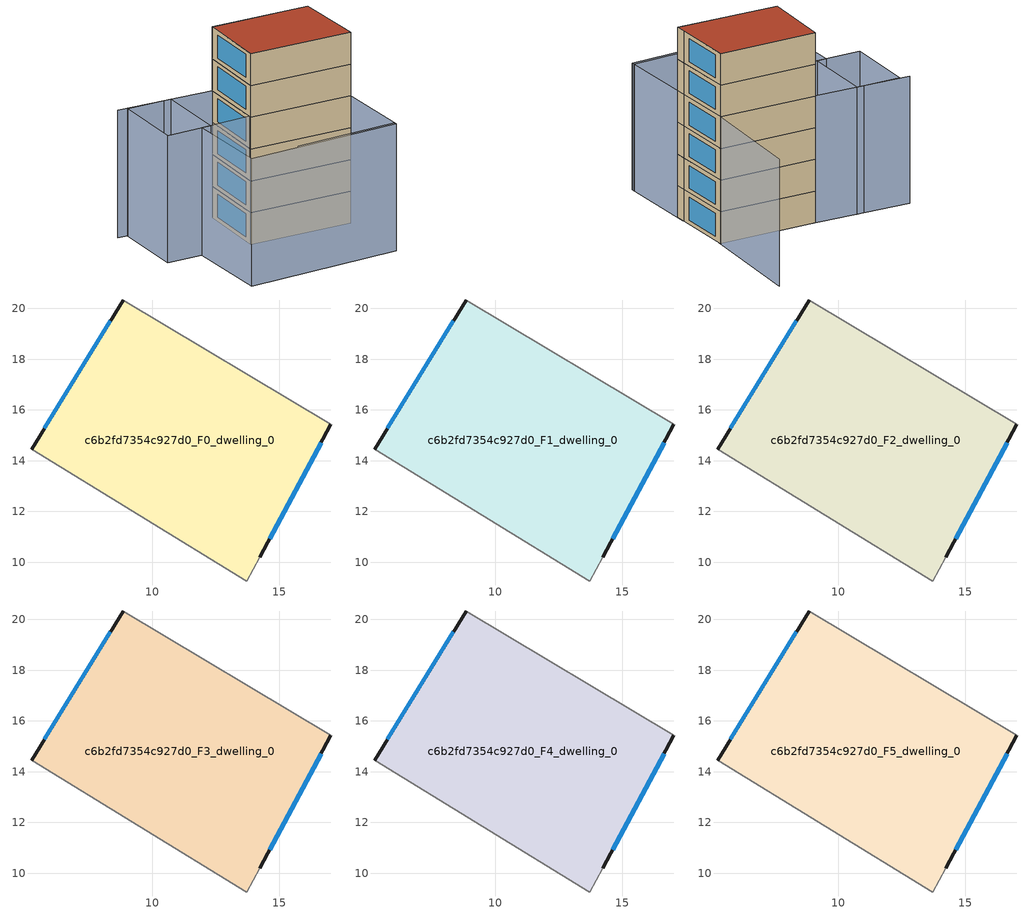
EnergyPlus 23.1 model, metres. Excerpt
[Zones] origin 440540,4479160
c6b2fd7354c927d0_F0_dwelling_0
 floor ground (EU_floor_Construction): 17.04,15.44 14.23,10.2 13.72,9.26 5.25,14.45 8.85,20.33 z0
 wall outside (EU_wall_Construction): 8.85,20.33 5.25,14.45 / 14.23,10.2 17.04,15.44 z0:3
 wall adiabatic (EU_wall_Construction): 5.25,14.45 13.72,9.26 14.23,10.2 / 17.04,15.44 8.85,20.33 z0:3
 window (EU_Window_Construction): 8.35,19.52 5.75,15.27 / 14.62,10.92 16.65,14.71 z0.42:2.58
c6b2fd7354c927d0_F1_dwelling_0
 floor to c6b2fd7354c927d0_F0_dwelling_0 (EU_floor_Construction): 17.04,15.44 14.23,10.2 13.72,9.26 5.25,14.45 8.85,20.33 z3
 wall outside (EU_wall_Construction): 8.85,20.33 5.25,14.45 / 14.23,10.2 17.04,15.44 z3:6
 wall adiabatic (EU_wall_Construction): 5.25,14.45 13.72,9.26 14.23,10.2 / 17.04,15.44 8.85,20.33 z3:6
 window (EU_Window_Construction): 8.35,19.52 5.75,15.27 / 14.62,10.92 16.65,14.71 z3.42:5.58
c6b2fd7354c927d0_F2_dwelling_0
 floor to c6b2fd7354c927d0_F1_dwelling_0 (EU_floor_Construction): 17.04,15.44 14.23,10.2 13.72,9.26 5.25,14.45 8.85,20.33 z6
 wall outside (EU_wall_Construction): 8.85,20.33 5.25,14.45 / 14.23,10.2 17.04,15.44 z6:9
 wall adiabatic (EU_wall_Construction): 5.25,14.45 13.72,9.26 14.23,10.2 / 17.04,15.44 8.85,20.33 z6:9
 window (EU_Window_Construction): 8.35,19.52 5.75,15.27 / 14.62,10.92 16.65,14.71 z6.42:8.58
c6b2fd7354c927d0_F3_dwelling_0
 floor to c6b2fd7354c927d0_F2_dwelling_0 (EU_floor_Construction): 17.04,15.44 14.23,10.2 13.72,9.26 5.25,14.45 8.85,20.33 z9
 wall outside (EU_wall_Construction): 8.85,20.33 5.25,14.45 / 14.23,10.2 17.04,15.44 z9:12
 wall adiabatic (EU_wall_Construction): 5.25,14.45 13.72,9.26 14.23,10.2 / 17.04,15.44 8.85,20.33 z9:12
 window (EU_Window_Construction): 8.35,19.52 5.75,15.27 / 14.62,10.92 16.65,14.71 z9.42:11.58
c6b2fd7354c927d0_F4_dwelling_0
 floor to c6b2fd7354c927d0_F3_dwelling_0 (EU_floor_Construction): 17.04,15.44 14.23,10.2 13.72,9.26 5.25,14.45 8.85,20.33 z12
 wall outside (EU_wall_Construction): 8.85,20.33 5.25,14.45 / 14.23,10.2 17.04,15.44 z12:15
 wall adiabatic (EU_wall_Construction): 5.25,14.45 13.72,9.26 14.23,10.2 / 17.04,15.44 8.85,20.33 z12:15
 window (EU_Window_Construction): 8.35,19.52 5.75,15.27 / 14.62,10.92 16.65,14.71 z12.42:14.58
c6b2fd7354c927d0_F5_dwelling_0
 floor to c6b2fd7354c927d0_F4_dwelling_0 (EU_floor_Construction): 17.04,15.44 14.23,10.2 13.72,9.26 5.25,14.45 8.85,20.33 z15
 wall outside (EU_wall_Construction): 8.85,20.33 5.25,14.45 / 14.23,10.2 17.04,15.44 z15:18
 wall adiabatic (EU_wall_Construction): 5.25,14.45 13.72,9.26 14.23,10.2 / 17.04,15.44 8.85,20.33 z15:18
 window (EU_Window_Construction): 8.35,19.52 5.75,15.27 / 14.62,10.92 16.65,14.71 z15.42:17.58
 roof outside (EU_roof_Construction): 14.23,10.2 17.04,15.44 8.85,20.33 5.25,14.45 13.72,9.26 z18
shading: 1.63,7.7 10.38,3 / 22.86,24.6 16.88,15.19 / 16.88,15.19 0.95,25.31 / -2.82,9.8 1.06,17.02 / 1.06,17.02 14.14,9.99 / 14.14,9.99 10.26,2.77 / 10.26,2.77 -2.82,9.8 / 5.36,22.54 1.86,16.53 / 1.86,16.53 -1.88,18.71 / -1.88,18.71 1.62,24.72 / 1.62,24.72 5.36,22.54 z0:12
[Building]
EU S2 Campaign: North Axis=0; Terrain=City; Solar Distribution=FullExterior
[Site:Location]
Madrid: Latitude=40.5; Longitude=-3.5; Time Zone=1; Elevation=609
[SizingPeriod:WeatherFileDays]
AnnualSizingPeriod: Begin Month=1; Begin Day of Month=1; End Month=12; End Day of Month=31; Day of Week for Start Day=Monday; Use Weather File Daylight Saving Period=No; Use Weather File Rain and Snow Indicators=No
[MATERIAL]
EU_InternalMass_Material: Roughness=MediumRough; Thickness=0.1; Conductivity=1; Density=1800; Specific Heat=900; Thermal Absorptance=0.9; Solar Absorptance=0.7; Visible Absorptance=0.7
[MATERIAL:NOMASS] Roughness=MediumRough; Thermal Absorptance=0.9; Solar Absorptance=0.7; Visible Absorptance=0.7
Name | Thermal Resistance
EU_wall_NoMass | 1.60022
EU_roof_NoMass | 1.57597
EU_floor_NoMass | 0.470652
[WINDOWMATERIAL:SIMPLEGLAZINGSYSTEM]
EU_Window_SimpleGlazing: UFactor=3.28802; Solar Heat Gain Coefficient=0.85; Visible Transmittance=0.85
[CONSTRUCTION]
EU_wall_Construction: EU_wall_NoMass
EU_roof_Construction: EU_roof_NoMass
EU_floor_Construction: EU_floor_NoMass
EU_Window_Construction: EU_Window_SimpleGlazing
EU_InternalMass_Construction: EU_InternalMass_Material
[ZONE] Type=1; Multiplier=1; Ceiling Height=autocalculate; Volume=203.151; Floor Area=autocalculate; Part of Total Floor Area=Yes
c6b2fd7354c927d0_F0_dwelling_0; c6b2fd7354c927d0_F1_dwelling_0; c6b2fd7354c927d0_F2_dwelling_0; c6b2fd7354c927d0_F3_dwelling_0; c6b2fd7354c927d0_F4_dwelling_0; c6b2fd7354c927d0_F5_dwelling_0
[INTERNALMASS] Construction=EU_InternalMass_Construction; Surface Area=67.7171
Name | Zone or ZoneList
c6b2fd7354c927d0_F0_dwelling_0_EU_InternalMass | c6b2fd7354c927d0_F0_dwelling_0
c6b2fd7354c927d0_F1_dwelling_0_EU_InternalMass | c6b2fd7354c927d0_F1_dwelling_0
c6b2fd7354c927d0_F2_dwelling_0_EU_InternalMass | c6b2fd7354c927d0_F2_dwelling_0
c6b2fd7354c927d0_F3_dwelling_0_EU_InternalMass | c6b2fd7354c927d0_F3_dwelling_0
c6b2fd7354c927d0_F4_dwelling_0_EU_InternalMass | c6b2fd7354c927d0_F4_dwelling_0
c6b2fd7354c927d0_F5_dwelling_0_EU_InternalMass | c6b2fd7354c927d0_F5_dwelling_0
[OTHEREQUIPMENT] Fuel Type=Electricity; Design Level Calculation Method=Watts/Area; Power per Zone Floor Area=1; Fraction Latent=0; Fraction Radiant=0; Fraction Lost=0; Carbon Dioxide Generation Rate=0; EndUse Subcategory=EU_Step8_InternalGains
Name | Zone or ZoneList or Space or SpaceList | Schedule
EU_Step8_InternalGain_c6b2fd7354c927d0_F0_dwelling_0_f000 | c6b2fd7354c927d0_F0_dwelling_0 | EU_Step8_GainSchedule_c6b2fd7354c927d0_F0_dwelling_0_f000
EU_Step8_InternalGain_c6b2fd7354c927d0_F1_dwelling_0_f000 | c6b2fd7354c927d0_F1_dwelling_0 | EU_Step8_GainSchedule_c6b2fd7354c927d0_F1_dwelling_0_f000
EU_Step8_InternalGain_c6b2fd7354c927d0_F2_dwelling_0_f000 | c6b2fd7354c927d0_F2_dwelling_0 | EU_Step8_GainSchedule_c6b2fd7354c927d0_F2_dwelling_0_f000
EU_Step8_InternalGain_c6b2fd7354c927d0_F3_dwelling_0_f000 | c6b2fd7354c927d0_F3_dwelling_0 | EU_Step8_GainSchedule_c6b2fd7354c927d0_F3_dwelling_0_f000
EU_Step8_InternalGain_c6b2fd7354c927d0_F4_dwelling_0_f000 | c6b2fd7354c927d0_F4_dwelling_0 | EU_Step8_GainSchedule_c6b2fd7354c927d0_F4_dwelling_0_f000
EU_Step8_InternalGain_c6b2fd7354c927d0_F5_dwelling_0_f000 | c6b2fd7354c927d0_F5_dwelling_0 | EU_Step8_GainSchedule_c6b2fd7354c927d0_F5_dwelling_0_f000
[ZONEVENTILATION:DESIGNFLOWRATE] Schedule=EU_AlwaysOn; Design Flow Rate Calculation Method=AirChanges/Hour; Air Changes per Hour=0.480704; Ventilation Type=Natural; Fan Pressure Rise=0; Fan Total Efficiency=1; Constant Term Coefficient=1; Temperature Term Coefficient=0; Velocity Term Coefficient=0; Velocity Squared Term Coefficient=0; Minimum Indoor Temperature=-100; Maximum Indoor Temperature=100; Delta Temperature=-100; Minimum Outdoor Temperature=-100; Maximum Outdoor Temperature=100; Maximum Wind Speed=40
Name | Zone or ZoneList or Space or SpaceList
EU_ConstantAir_c6b2fd7354c927d0_F0_dwelling_0 | c6b2fd7354c927d0_F0_dwelling_0
EU_ConstantAir_c6b2fd7354c927d0_F1_dwelling_0 | c6b2fd7354c927d0_F1_dwelling_0
EU_ConstantAir_c6b2fd7354c927d0_F2_dwelling_0 | c6b2fd7354c927d0_F2_dwelling_0
EU_ConstantAir_c6b2fd7354c927d0_F3_dwelling_0 | c6b2fd7354c927d0_F3_dwelling_0
EU_ConstantAir_c6b2fd7354c927d0_F4_dwelling_0 | c6b2fd7354c927d0_F4_dwelling_0
EU_ConstantAir_c6b2fd7354c927d0_F5_dwelling_0 | c6b2fd7354c927d0_F5_dwelling_0
[HVACTEMPLATE:THERMOSTAT] Constant Heating Setpoint=20; Constant Cooling Setpoint=50
EU_HeatOnly_c6b2fd7354c927d0_F0_dwelling_0; EU_HeatOnly_c6b2fd7354c927d0_F1_dwelling_0; EU_HeatOnly_c6b2fd7354c927d0_F2_dwelling_0; EU_HeatOnly_c6b2fd7354c927d0_F3_dwelling_0; EU_HeatOnly_c6b2fd7354c927d0_F4_dwelling_0; EU_HeatOnly_c6b2fd7354c927d0_F5_dwelling_0
[HVACTEMPLATE:ZONE:IDEALLOADSAIRSYSTEM] System Availability Schedule=EU_AlwaysOn; Maximum Heating Supply Air Temperature=50; Minimum Cooling Supply Air Temperature=13; Maximum Heating Supply Air Humidity Ratio=0.0156; Minimum Cooling Supply Air Humidity Ratio=0.0077; Heating Limit=NoLimit; Cooling Limit=NoLimit; Heating Availability Schedule=EU_AlwaysOn; Cooling Availability Schedule=EU_CoolingOff; Dehumidification Control Type=ConstantSensibleHeatRatio; Cooling Sensible Heat Ratio=0.7; Dehumidification Setpoint=60; Humidification Control Type=None; Humidification Setpoint=30; Outdoor Air Method=None; Outdoor Air Flow Rate per Person=0.00944; Outdoor Air Flow Rate per Zone Floor Area=0; Outdoor Air Flow Rate per Zone=0; Demand Controlled Ventilation Type=None; Outdoor Air Economizer Type=NoEconomizer; Heat Recovery Type=None; Sensible Heat Recovery Effectiveness=0.7; Latent Heat Recovery Effectiveness=0.65
Name | Template Thermostat
c6b2fd7354c927d0_F0_dwelling_0 | EU_HeatOnly_c6b2fd7354c927d0_F0_dwelling_0
c6b2fd7354c927d0_F1_dwelling_0 | EU_HeatOnly_c6b2fd7354c927d0_F1_dwelling_0
c6b2fd7354c927d0_F2_dwelling_0 | EU_HeatOnly_c6b2fd7354c927d0_F2_dwelling_0
c6b2fd7354c927d0_F3_dwelling_0 | EU_HeatOnly_c6b2fd7354c927d0_F3_dwelling_0
c6b2fd7354c927d0_F4_dwelling_0 | EU_HeatOnly_c6b2fd7354c927d0_F4_dwelling_0
c6b2fd7354c927d0_F5_dwelling_0 | EU_HeatOnly_c6b2fd7354c927d0_F5_dwelling_0
[SIZING:ZONE] Zone Cooling Design Supply Air Temperature Input Method=SupplyAirTemperature; Zone Cooling Design Supply Air Temperature=13; Zone Heating Design Supply Air Temperature Input Method=SupplyAirTemperature; Zone Heating Design Supply Air Temperature=50; Zone Cooling Design Supply Air Humidity Ratio=0.008; Zone Heating Design Supply Air Humidity Ratio=0.008; Cooling Design Air Flow Method=DesignDay; Cooling Design Air Flow Rate=0; Cooling Minimum Air Flow per Zone Floor Area=0.000762; Cooling Minimum Air Flow=0; Cooling Minimum Air Flow Fraction=0.2; Heating Design Air Flow Method=DesignDay; Heating Design Air Flow Rate=0; Heating Maximum Air Flow per Zone Floor Area=0.002032; Heating Maximum Air Flow=0.141576; Heating Maximum Air Flow Fraction=0.3; Account for Dedicated Outdoor Air System=No; Dedicated Outdoor Air System Control Strategy=NeutralSupplyAir; Dedicated Outdoor Air Low Setpoint Temperature for Design=autosize; Dedicated Outdoor Air High Setpoint Temperature for Design=autosize; Zone Load Sizing Method=Sensible Load Only No Latent Load; Zone Latent Cooling Design Supply Air Humidity Ratio Input Method=HumidityRatioDifference; Zone Cooling Design Supply Air Humidity Ratio Difference=0.005; Zone Latent Heating Design Supply Air Humidity Ratio Input Method=HumidityRatioDifference; Zone Humidification Design Supply Air Humidity Ratio Difference=0.005
c6b2fd7354c927d0_F0_dwelling_0; c6b2fd7354c927d0_F1_dwelling_0; c6b2fd7354c927d0_F2_dwelling_0; c6b2fd7354c927d0_F3_dwelling_0; c6b2fd7354c927d0_F4_dwelling_0; c6b2fd7354c927d0_F5_dwelling_0
[SCHEDULE:CONSTANT]
Name | Hourly Value
EU_AlwaysOn | 1
EU_CoolingOff | 0
[SCHEDULE:FILE] Column Number=1; Rows to Skip at Top=0; Number of Hours of Data=8760; Column Separator=Comma; Interpolate to Timestep=No; Minutes per Item=60; Adjust Schedule for Daylight Savings=Yes
Name | File
EU_Step8_GainSchedule_c6b2fd7354c927d0_F0_dwelling_0_f000 | ../../schedules/c6b2fd7354c927d0/c6b2fd7354c927d0_F0_dwelling_0_f000_gain.csv
EU_Step8_GainSchedule_c6b2fd7354c927d0_F1_dwelling_0_f000 | ../../schedules/c6b2fd7354c927d0/c6b2fd7354c927d0_F1_dwelling_0_f000_gain.csv
EU_Step8_GainSchedule_c6b2fd7354c927d0_F2_dwelling_0_f000 | ../../schedules/c6b2fd7354c927d0/c6b2fd7354c927d0_F2_dwelling_0_f000_gain.csv
EU_Step8_GainSchedule_c6b2fd7354c927d0_F3_dwelling_0_f000 | ../../schedules/c6b2fd7354c927d0/c6b2fd7354c927d0_F3_dwelling_0_f000_gain.csv
EU_Step8_GainSchedule_c6b2fd7354c927d0_F4_dwelling_0_f000 | ../../schedules/c6b2fd7354c927d0/c6b2fd7354c927d0_F4_dwelling_0_f000_gain.csv
EU_Step8_GainSchedule_c6b2fd7354c927d0_F5_dwelling_0_f000 | ../../schedules/c6b2fd7354c927d0/c6b2fd7354c927d0_F5_dwelling_0_f000_gain.csv
